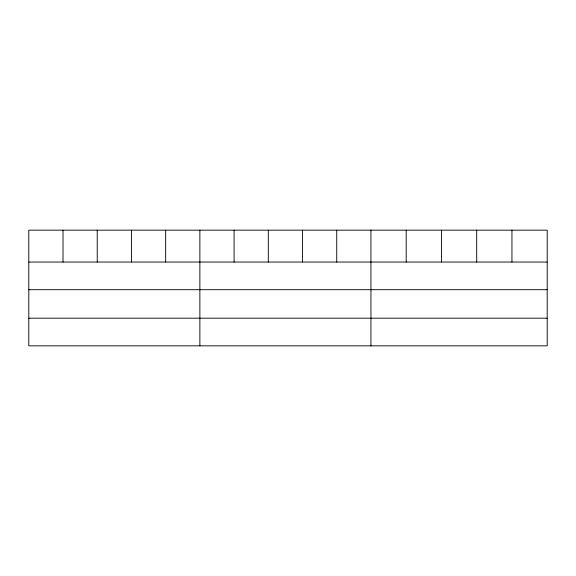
<?xml version="1.0" encoding="UTF-8"?>
<svg xmlns="http://www.w3.org/2000/svg" width="576" height="576" viewBox="0 0 576 576"><rect width="100%" height="100%" fill="white"/><g stroke="black" fill="none" stroke-linecap="round" stroke-linejoin="round"><path stroke-width="0.86" d="M547.2 289.699L547.2 230.155L28.8 230.155L28.8 345.845L547.2 345.845L547.2 289.699L28.8 289.699M28.8 262.044L547.2 262.044M28.8 318.19L547.2 318.19M511.949 230.155L511.949 262.044M476.698 230.155L476.698 262.044M441.446 230.155L441.446 262.044M406.195 230.155L406.195 262.044M370.944 230.155L370.944 345.845M336.73 230.155L336.73 262.044M302.515 230.155L302.515 262.044M268.301 230.155L268.301 262.044M234.086 230.155L234.086 262.044M199.872 230.155L199.872 345.845M165.658 230.155L165.658 262.044M131.443 230.155L131.443 262.044M97.229 230.155L97.229 262.044M63.014 230.155L63.014 262.044"/></g></svg>
